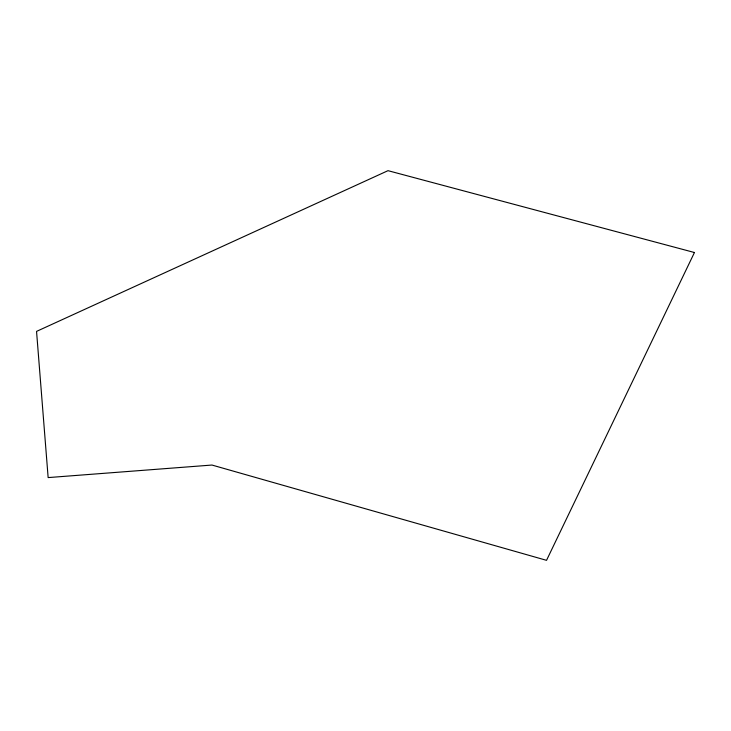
<?xml version="1.0" encoding="UTF-8"?>
<svg xmlns="http://www.w3.org/2000/svg" width="731" height="731" viewBox="0 0 731 731"><rect width="100%" height="100%" fill="white"/><g stroke="black" fill="none" stroke-linecap="round" stroke-linejoin="round"><path stroke-width="1.1" d="M694.45 252.515L546.532 560.33L211.972 465.044L48.145 477.59L36.55 331.39L388.006 170.67L694.45 252.515"/></g></svg>
